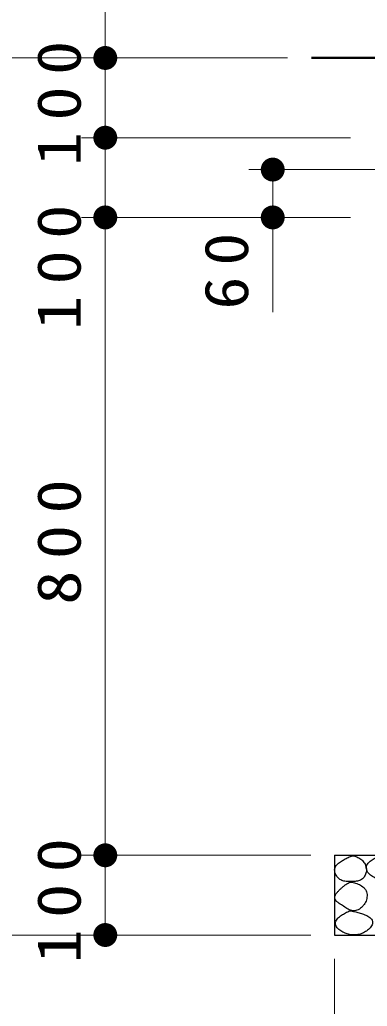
# Model space of a CAD drawing. Units: millimetres on the paper, scale 1:30. Extents: x 475 to 840, y 278 to 554.
# Drawn here: x 506.56 to 521.11, y 356.18 to 397.42 of the extents above; entities that cross this region are included whole.
import ezdxf

# ---------------------------------------------------------------- set-up
doc = ezdxf.new("R2010")
doc.units = ezdxf.units.MM
doc.layers.add('1_30', color=7, linetype='Continuous', lineweight=25)
doc.styles.add('ＭＳ ゴシック', font='')
doc.styles.get('ＭＳ ゴシック').set_extended_font_data('MS Gothic')

# ---------------------------------------------------------------- blocks, each defined once
blk = doc.blocks.new('filled_dot')
at = {"color": 0, "linetype": 'Continuous', "lineweight": -2, "const_width": 1.25}
blk.add_lwpolyline([(-0.625, 0, 1), (0.625, 0, 1)], format="xyb", close=True, dxfattribs=at)

msp = doc.modelspace()

# ---------------------------------------------------------------- linework, layer by layer
at = {"layer": '1_30', "lineweight": 13}
for p, q in [((510.142, 395.826), (510.142, 434.16)), ((517.77, 395.826), (498.74, 395.826)), ((517.77, 395.826), (498.74, 395.826)), ((517.77, 395.826), (509.142, 395.826)), ((510.142, 392.493), (510.142, 395.826)), ((520.407, 392.493), (509.142, 392.493)), ((510.142, 384.393), (510.142, 392.493)), ((526.874, 391.16), (516.149, 391.16)), ((517.149, 385.199), (517.149, 391.16)), ((520.407, 389.16), (509.142, 389.16)), ((510.142, 362.493), (510.142, 389.16)), ((520.407, 389.16), (516.149, 389.16)), ((518.74, 362.493), (509.142, 362.493)), ((510.142, 359.16), (510.142, 362.493)), ((518.74, 359.16), (498.74, 359.16)), ((519.74, 358.16), (519.74, 333.169))]:
    msp.add_line(p, q, dxfattribs=at)
at = {"layer": '1_30', "lineweight": 50}
msp.add_line((528.617, 395.826), (518.77, 395.826), dxfattribs=at)
at = {"layer": '1_30'}
for p, q in [((519.74, 362.493), (519.74, 359.16)), ((519.74, 362.493), (546.407, 362.493)), ((519.74, 359.16), (546.407, 359.16))]:
    msp.add_line(p, q, dxfattribs=at)
for points, knots in [([(520.489, 362.473), (520.458, 362.464), (520.428, 362.454), (520.399, 362.443), (520.369, 362.432), (520.34, 362.42), (520.311, 362.407), (520.283, 362.394), (520.255, 362.379), (520.227, 362.365), (520.199, 362.35), (520.171, 362.335), (520.144, 362.319), (520.117, 362.303), (520.09, 362.287), (520.063, 362.27), (520.036, 362.254), (520.009, 362.237), (519.983, 362.22), (519.957, 362.202), (519.931, 362.184), (519.906, 362.165), (519.881, 362.145), (519.857, 362.125), (519.836, 362.101), (519.815, 362.078), (519.794, 362.054), (519.779, 362.026), (519.763, 361.999), (519.751, 361.969), (519.745, 361.938), (519.739, 361.908), (519.74, 361.875), (519.743, 361.844), (519.746, 361.813), (519.754, 361.782), (519.763, 361.752), (519.773, 361.722), (519.786, 361.693), (519.801, 361.665), (519.816, 361.638), (519.834, 361.611), (519.853, 361.586), (519.872, 361.562), (519.894, 361.538), (519.917, 361.517), (519.941, 361.497), (519.967, 361.478), (519.994, 361.462), (520.022, 361.447), (520.051, 361.435), (520.081, 361.426), (520.111, 361.416), (520.142, 361.41), (520.173, 361.405), (520.205, 361.4), (520.236, 361.398), (520.268, 361.396), (520.299, 361.395), (520.331, 361.395), (520.362, 361.395), (520.394, 361.395), (520.425, 361.395), (520.457, 361.396), (520.488, 361.397), (520.52, 361.398), (520.551, 361.4), (520.583, 361.402), (520.614, 361.404), (520.646, 361.408), (520.677, 361.412), (520.708, 361.417), (520.739, 361.425), (520.769, 361.433), (520.8, 361.443), (520.828, 361.456), (520.856, 361.47), (520.883, 361.487), (520.907, 361.507), (520.931, 361.527), (520.953, 361.551), (520.971, 361.576), (520.99, 361.602), (521.005, 361.63), (521.019, 361.658), (521.032, 361.686), (521.043, 361.717), (521.051, 361.747), (521.059, 361.777), (521.064, 361.809), (521.067, 361.84), (521.07, 361.871), (521.07, 361.903), (521.067, 361.934), (521.064, 361.966), (521.059, 361.997), (521.05, 362.027), (521.042, 362.058), (521.03, 362.087), (521.017, 362.116), (521.003, 362.144), (520.987, 362.171), (520.968, 362.197), (520.95, 362.223), (520.929, 362.247), (520.907, 362.269), (520.885, 362.291), (520.861, 362.312), (520.835, 362.33), (520.81, 362.349), (520.783, 362.366), (520.756, 362.381), (520.728, 362.397), (520.699, 362.41), (520.67, 362.422), (520.641, 362.434), (520.611, 362.444), (520.581, 362.452), (520.551, 362.461), (520.52, 362.467), (520.489, 362.473)], [0, 0, 0, 0, 1, 1, 1, 2, 2, 2, 3, 3, 3, 4, 4, 4, 5, 5, 5, 6, 6, 6, 7, 7, 7, 8, 8, 8, 9, 9, 9, 10, 10, 10, 11, 11, 11, 12, 12, 12, 13, 13, 13, 14, 14, 14, 15, 15, 15, 16, 16, 16, 17, 17, 17, 18, 18, 18, 19, 19, 19, 20, 20, 20, 21, 21, 21, 22, 22, 22, 23, 23, 23, 24, 24, 24, 25, 25, 25, 26, 26, 26, 27, 27, 27, 28, 28, 28, 29, 29, 29, 30, 30, 30, 31, 31, 31, 32, 32, 32, 33, 33, 33, 34, 34, 34, 35, 35, 35, 36, 36, 36, 37, 37, 37, 38, 38, 38, 39, 39, 39, 40, 40, 40, 40]), ([(521.803, 362.476), (521.767, 362.473), (521.732, 362.47), (521.697, 362.464), (521.662, 362.459), (521.628, 362.451), (521.594, 362.441), (521.56, 362.431), (521.526, 362.418), (521.494, 362.405), (521.461, 362.391), (521.429, 362.376), (521.398, 362.359), (521.367, 362.343), (521.336, 362.325), (521.307, 362.305), (521.277, 362.285), (521.248, 362.264), (521.222, 362.241), (521.195, 362.218), (521.169, 362.194), (521.147, 362.167), (521.125, 362.139), (521.103, 362.11), (521.089, 362.078), (521.075, 362.046), (521.065, 362.01), (521.064, 361.975), (521.063, 361.941), (521.072, 361.904), (521.083, 361.872), (521.095, 361.839), (521.114, 361.807), (521.133, 361.778), (521.153, 361.749), (521.177, 361.722), (521.202, 361.698), (521.227, 361.673), (521.255, 361.65), (521.284, 361.63), (521.313, 361.61), (521.344, 361.593), (521.376, 361.577), (521.408, 361.562), (521.441, 361.55), (521.475, 361.539), (521.508, 361.528), (521.543, 361.519), (521.577, 361.512), (521.612, 361.504), (521.647, 361.499), (521.682, 361.494), (521.717, 361.489), (521.752, 361.486), (521.788, 361.482), (521.823, 361.479), (521.858, 361.476), (521.893, 361.474), (521.929, 361.472), (521.964, 361.47), (522, 361.469), (522.035, 361.468), (522.07, 361.468), (522.106, 361.47), (522.141, 361.473), (522.176, 361.476), (522.211, 361.482), (522.246, 361.488), (522.281, 361.496), (522.315, 361.506), (522.348, 361.516), (522.382, 361.528), (522.414, 361.542), (522.446, 361.557), (522.478, 361.573), (522.508, 361.591), (522.539, 361.609), (522.568, 361.629), (522.596, 361.652), (522.623, 361.674), (522.65, 361.698), (522.671, 361.726), (522.693, 361.753), (522.714, 361.784), (522.726, 361.816), (522.737, 361.849), (522.742, 361.887), (522.738, 361.921), (522.735, 361.955), (522.721, 361.99), (522.706, 362.021), (522.691, 362.053), (522.67, 362.082), (522.648, 362.11), (522.627, 362.138), (522.602, 362.165), (522.577, 362.189), (522.552, 362.214), (522.526, 362.238), (522.498, 362.26), (522.47, 362.281), (522.441, 362.302), (522.411, 362.321), (522.381, 362.339), (522.35, 362.357), (522.318, 362.372), (522.286, 362.387), (522.253, 362.401), (522.22, 362.413), (522.187, 362.425), (522.153, 362.435), (522.119, 362.444), (522.084, 362.452), (522.049, 362.459), (522.014, 362.464), (521.979, 362.469), (521.944, 362.473), (521.909, 362.475), (521.874, 362.477), (521.838, 362.476), (521.803, 362.476)], [0, 0, 0, 0, 1, 1, 1, 2, 2, 2, 3, 3, 3, 4, 4, 4, 5, 5, 5, 6, 6, 6, 7, 7, 7, 8, 8, 8, 9, 9, 9, 10, 10, 10, 11, 11, 11, 12, 12, 12, 13, 13, 13, 14, 14, 14, 15, 15, 15, 16, 16, 16, 17, 17, 17, 18, 18, 18, 19, 19, 19, 20, 20, 20, 21, 21, 21, 22, 22, 22, 23, 23, 23, 24, 24, 24, 25, 25, 25, 26, 26, 26, 27, 27, 27, 28, 28, 28, 29, 29, 29, 30, 30, 30, 31, 31, 31, 32, 32, 32, 33, 33, 33, 34, 34, 34, 35, 35, 35, 36, 36, 36, 37, 37, 37, 38, 38, 38, 39, 39, 39, 40, 40, 40, 40]), ([(520.404, 361.375), (520.37, 361.359), (520.337, 361.344), (520.304, 361.327), (520.272, 361.309), (520.24, 361.29), (520.21, 361.269), (520.179, 361.249), (520.149, 361.227), (520.12, 361.204), (520.091, 361.182), (520.063, 361.158), (520.035, 361.134), (520.007, 361.109), (519.98, 361.084), (519.953, 361.059), (519.927, 361.033), (519.901, 361.006), (519.877, 360.978), (519.853, 360.95), (519.829, 360.922), (519.809, 360.891), (519.79, 360.86), (519.769, 360.827), (519.759, 360.793), (519.749, 360.758), (519.743, 360.718), (519.75, 360.684), (519.758, 360.65), (519.782, 360.616), (519.804, 360.588), (519.827, 360.56), (519.858, 360.537), (519.887, 360.515), (519.916, 360.492), (519.947, 360.472), (519.978, 360.452), (520.009, 360.431), (520.04, 360.412), (520.071, 360.392), (520.102, 360.372), (520.133, 360.352), (520.164, 360.331), (520.195, 360.311), (520.225, 360.29), (520.257, 360.271), (520.288, 360.252), (520.32, 360.233), (520.354, 360.217), (520.387, 360.202), (520.422, 360.188), (520.457, 360.18), (520.493, 360.172), (520.531, 360.169), (520.567, 360.172), (520.604, 360.175), (520.641, 360.185), (520.675, 360.197), (520.71, 360.209), (520.743, 360.226), (520.774, 360.246), (520.806, 360.265), (520.836, 360.287), (520.863, 360.311), (520.891, 360.336), (520.917, 360.362), (520.94, 360.391), (520.964, 360.419), (520.986, 360.449), (521.004, 360.481), (521.023, 360.513), (521.039, 360.546), (521.053, 360.58), (521.066, 360.615), (521.077, 360.65), (521.084, 360.686), (521.092, 360.722), (521.096, 360.76), (521.097, 360.796), (521.098, 360.833), (521.096, 360.871), (521.089, 360.906), (521.082, 360.942), (521.071, 360.979), (521.055, 361.012), (521.04, 361.045), (521.019, 361.076), (520.996, 361.105), (520.973, 361.133), (520.945, 361.158), (520.916, 361.181), (520.888, 361.204), (520.856, 361.225), (520.824, 361.243), (520.792, 361.261), (520.759, 361.277), (520.725, 361.291), (520.691, 361.305), (520.656, 361.318), (520.62, 361.328), (520.585, 361.339), (520.549, 361.348), (520.513, 361.356), (520.477, 361.364), (520.441, 361.369), (520.404, 361.375)], [0, 0, 0, 0, 1, 1, 1, 2, 2, 2, 3, 3, 3, 4, 4, 4, 5, 5, 5, 6, 6, 6, 7, 7, 7, 8, 8, 8, 9, 9, 9, 10, 10, 10, 11, 11, 11, 12, 12, 12, 13, 13, 13, 14, 14, 14, 15, 15, 15, 16, 16, 16, 17, 17, 17, 18, 18, 18, 19, 19, 19, 20, 20, 20, 21, 21, 21, 22, 22, 22, 23, 23, 23, 24, 24, 24, 25, 25, 25, 26, 26, 26, 27, 27, 27, 28, 28, 28, 29, 29, 29, 30, 30, 30, 31, 31, 31, 32, 32, 32, 33, 33, 33, 34, 34, 34, 35, 35, 35, 35]), ([(520.377, 360.177), (520.317, 360.148), (520.257, 360.12), (520.199, 360.088), (520.141, 360.056), (520.082, 360.023), (520.028, 359.985), (519.974, 359.947), (519.917, 359.909), (519.874, 359.86), (519.832, 359.811), (519.783, 359.751), (519.774, 359.691), (519.765, 359.632), (519.789, 359.558), (519.819, 359.503), (519.85, 359.447), (519.906, 359.401), (519.957, 359.361), (520.009, 359.32), (520.069, 359.288), (520.129, 359.26), (520.188, 359.232), (520.252, 359.21), (520.316, 359.194), (520.38, 359.178), (520.447, 359.167), (520.513, 359.164), (520.578, 359.161), (520.646, 359.165), (520.711, 359.176), (520.776, 359.187), (520.84, 359.207), (520.901, 359.232), (520.962, 359.258), (521.022, 359.29), (521.076, 359.328), (521.129, 359.365), (521.183, 359.409), (521.224, 359.459), (521.266, 359.509), (521.312, 359.57), (521.322, 359.63), (521.333, 359.69), (521.318, 359.766), (521.287, 359.819), (521.255, 359.871), (521.19, 359.91), (521.135, 359.945), (521.079, 359.98), (521.016, 360.004), (520.954, 360.029), (520.893, 360.053), (520.829, 360.072), (520.765, 360.09), (520.701, 360.109), (520.637, 360.124), (520.572, 360.138), (520.507, 360.153), (520.442, 360.165), (520.377, 360.177)], [0, 0, 0, 0, 1, 1, 1, 2, 2, 2, 3, 3, 3, 4, 4, 4, 5, 5, 5, 6, 6, 6, 7, 7, 7, 8, 8, 8, 9, 9, 9, 10, 10, 10, 11, 11, 11, 12, 12, 12, 13, 13, 13, 14, 14, 14, 15, 15, 15, 16, 16, 16, 17, 17, 17, 18, 18, 18, 19, 19, 19, 20, 20, 20, 20])]:
    msp.add_open_spline(points, degree=3, knots=knots, dxfattribs=at)

# ---------------------------------------------------------------- block references
at = {"layer": '1_30', "lineweight": 13, "xscale": 0.4, "yscale": 0.4}
for p, rotation in [((510.142, 395.826), 270), ((510.142, 395.826), 90), ((510.142, 392.493), 90), ((510.142, 392.493), 270), ((517.149, 391.16), 270), ((510.142, 389.16), 90), ((510.142, 389.16), 270), ((517.149, 389.16), 90), ((510.142, 362.493), 90), ((510.142, 362.493), 270), ((510.142, 359.16), 90)]:
    msp.add_blockref('filled_dot', p, dxfattribs=dict(at, rotation=rotation))

# ---------------------------------------------------------------- texts
at = {"layer": '1_30', "char_height": 1.833, "attachment_point": 8, "rotation": 90, "style": 'ＭＳ ゴシック'}
for s, insert in [('\\T1.33;\\W1.15;100', (509.142, 394.16)), ('\\T1.33;\\W1.15;100', (509.142, 387.309)), ('\\T1.34;\\W1.1;60', (516.149, 387.147)), ('\\T1.33;\\W1.15;800', (509.142, 375.826)), ('\\T1.33;\\W1.15;100', (509.142, 360.826))]:
    msp.add_mtext(s, dxfattribs=dict(at, insert=insert))

doc.saveas('drawing.dxf')
